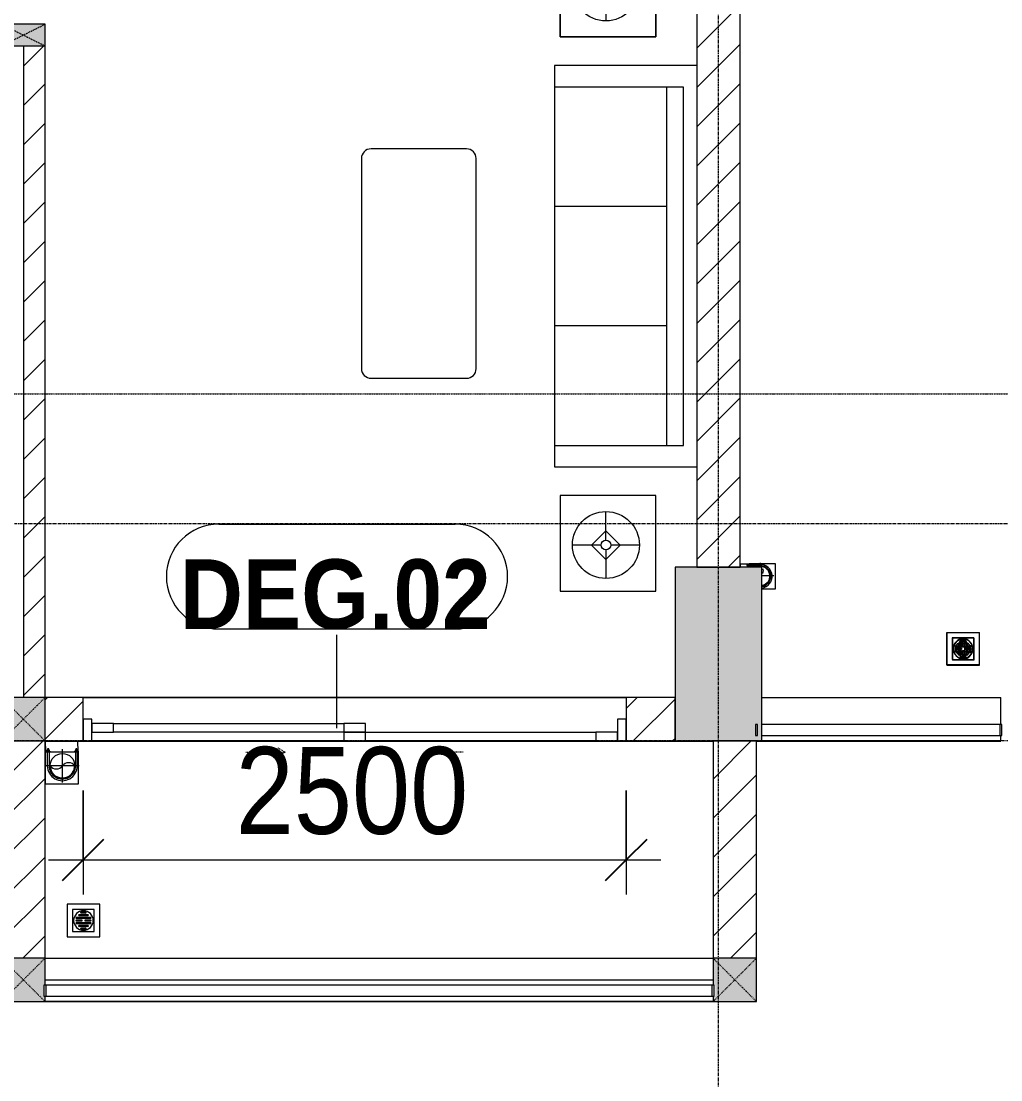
# Model space of a CAD drawing. Header units: millimetres. Extents: x 1591 to 239055, y -15958 to 83255.
# Drawn here: x 153622 to 158132, y 22977 to 27851 of the extents above; entities that cross this region are included whole.
import ezdxf

# ---------------------------------------------------------------- set-up
doc = ezdxf.new("R2010")
doc.units = ezdxf.units.MM
for name, pattern in [('Dash', [6, 3, -3]), ('Dash Dot 3_16_', [7.9375, 4.7625, -1.5875, 0, -1.5875]), ('Grid Line', [22.225, 12.7, -3.175, 3.175, -3.175]), ('IMPORT-CENTER _2_', [40.64, 25.4, -5.08, 5.08, -5.08])]:
    doc.linetypes.add(name, pattern=pattern)
for name, color, linetype, lineweight in [('0-1', 250, 'Continuous', 5), ('A-ANNO-DIMS', 211, 'Continuous', 9), ('A-ANNO-DIMS-160', 211, 'Continuous', 9), ('A-DOOR', 31, 'Continuous', 9), ('A-DOOR-FRAM', 31, 'Continuous', 9), ('A-DOOR-HDLN', 31, 'Dash', 9), ('A-DOOR-IDEN', 31, 'Continuous', 9), ('A-FLOR-1', 7, 'Continuous', 9), ('A-FLOR-2', 9, 'Continuous', 9), ('A-FLOR-HRAL', 11, 'Continuous', 9), ('A-FLOR-HRAL-1', 254, 'Continuous', 9), ('A-FLOR-HRAL-2', 9, 'Continuous', 9), ('A-WALL', 113, 'Continuous', 9), ('A-WALL-1', 253, 'Continuous', 18), ('A-WALL-2', 9, 'Continuous', 9), ('A-WALL-3', 113, 'Continuous', 18), ('A-WALL-PATT-1', 10, 'Continuous', 9), ('A-WALL-PATT-2', 111, 'Continuous', 9), ('G-ANNO-SYMB-1', 111, 'Dash Dot 3_16_', 18), ('G-IMPT', 8, 'Continuous', 9), ('G-IMPT-2', 8, 'IMPORT-CENTER _2_', 9), ('I-FURN', 30, 'Continuous', 9), ('I-FURN-1', 254, 'Continuous', 9), ('M-EQPM', 50, 'Continuous', 9), ('M-EQPM-1', 254, 'Continuous', 9), ('S-COLS', 52, 'Continuous', 9), ('S-COLS-1', 52, 'Continuous', 5), ('S-COLS-2', 250, 'Continuous', 18), ('S-COLS-3', 254, 'Continuous', 9), ('S-COLS-4', 253, 'Continuous', 18), ('S-COLS-5', 52, 'Continuous', 18), ('S-COLS-HDLN', 52, 'Dash', 9), ('S-COLS-HDLN-1', 9, 'Dash', 9), ('S-GRID-1', 1, 'Grid Line', 9)]:
    doc.layers.add(name, color=color, linetype=linetype, lineweight=lineweight)
doc.styles.add('Arial_B_5', font='arialbd_0.ttf', dxfattribs={"width": 0.9, "height": 320})
doc.styles.add('UTM Avo', font='UTM Avo.ttf', dxfattribs={"width": 0.9, "height": 400})
doc.dimstyles.new('1_Dim_chi_tiet_2_5', dxfattribs={"dimscale": 304.8, "dimtxt": 399.720379, "dimasz": 0.629921, "dimexe": 0.524934, "dimexo": 0.0625, "dimgap": 0.052493, "dimtad": 1, "dimdec": 0, "dimrnd": 5, "dimzin": 0, "dimdsep": 46, "dimtxsty": 'UTM Avo', "dimblk1": 'OBLIQUE', "dimblk2": 'OBLIQUE', "dimsah": 1, "dimcen": 0.09, "dimdle": 0.524934, "dimazin": 0, "dimtfac": 1, "dimtdec": 4, "dimtix": 1, "dimtmove": 0, "dimatfit": 3, "dimfxl": 1.049869, "dimfxlon": 1, "dimtvp": 1, "dimtolj": 1, "dimtzin": 0, "dimarcsym": 2})
pattern_1 = [(45, (95879.7, 0), (-90.50967, 90.50967), [])]

# ---------------------------------------------------------------- blocks, each defined once
blk = doc.blocks.new('NCV_TKTC_KET CAU_rvt-1-TKCS_MB TẦNG 6-8')
at = {"layer": 'S-COLS-1'}
h = blk.add_hatch(color=256, dxfattribs=at)
h.paths.add_polyline_path([(61122.6, 24536.9), (61152.6, 24536.9), (61152.6, 25336.9), (60752.6, 25336.9), (60752.6, 24536.9), (60949.9, 24536.9)])
h.paths.add_polyline_path([(61122.6, 24561.9), (61122.6, 24611.9), (61132.6, 24611.9), (61132.6, 24561.9)])
at = {"layer": 'A-FLOR-1'}
for p, q in [((57852.6, 24535.3), (60927.6, 24535.3)), ((61127.6, 24535.3), (62252.6, 24535.3)), ((57852.6, 23336.9), (60927.6, 23336.9))]:
    blk.add_line(p, q, dxfattribs=at)
at = {"layer": 'S-COLS-2'}
for p, q in [((61152.6, 25336.9), (60752.6, 25336.9)), ((60752.6, 25336.9), (60752.6, 24536.9)), ((61152.6, 24536.9), (61152.6, 25336.9)), ((60752.6, 24536.9), (61152.6, 24536.9))]:
    blk.add_line(p, q, dxfattribs=at)
blk = doc.blocks.new('LOBBY_SOFA_1 - LOBBY_SOFA_1-V32-TKCS_MB TẦNG 6-8')
at = {"layer": 'I-FURN'}
for p, q in [((-2556, -4.9), (-2556, -660)), ((-708, -660), (-708, -4.9)), ((-2457, -66), (-2457, -660)), ((-807, -66), (-2457, -66)), ((-807, -660), (-807, -66)), ((-807, -143), (-2457, -143)), ((-1907, -143), (-1907, -660)), ((-1357, -143), (-1357, -660)), ((-3128.2, -193.5), (-2688.2, -193.5)), ((-3128.2, -633.5), (-3128.2, -193.5)), ((-2688.2, -193.5), (-2688.2, -633.5)), ((-575.9, -193.5), (-575.9, -633.5)), ((-135.9, -193.5), (-575.9, -193.5)), ((-135.9, -633.5), (-135.9, -193.5)), ((-2915.4, -269), (-2915.4, -401)), ((-348.6, -269), (-348.6, -401)), ((-2915.4, -357), (-2981.4, -423)), ((-2849.4, -423), (-2915.4, -357)), ((-414.6, -423), (-348.6, -357)), ((-348.6, -357), (-282.6, -423)), ((-2937.4, -423), (-3069.4, -423)), ((-2981.4, -423), (-2915.4, -489)), ((-2915.4, -489), (-2849.4, -423)), ((-2893.4, -423), (-2761.4, -423)), ((-370.6, -423), (-502.6, -423)), ((-348.6, -489), (-414.6, -423)), ((-282.6, -423), (-348.6, -489)), ((-326.6, -423), (-194.6, -423)), ((-2915.4, -445), (-2915.4, -577)), ((-348.6, -445), (-348.6, -577)), ((-2688.2, -633.5), (-3128.2, -633.5)), ((-575.9, -633.5), (-135.9, -633.5)), ((-2556, -660), (-708, -660)), ((-1160.3, -1020.5), (-2128.3, -1020.5)), ((-2172.3, -1064.5), (-2172.3, -1504.5)), ((-1116.3, -1504.5), (-1116.3, -1064.5)), ((-2128.3, -1548.5), (-1160.3, -1548.5))]:
    blk.add_line(p, q, dxfattribs=at)
for centre, radius in [((-2915.4, -423), 154), ((-348.6, -423), 154), ((-2915.4, -423), 22), ((-348.6, -423), 22)]:
    blk.add_circle(centre, radius, dxfattribs=at)
for centre, start, end in [((-2128.3, -1064.5), 90, 180), ((-1160.3, -1064.5), 0, 90), ((-2128.3, -1504.5), 180, 270), ((-1160.3, -1504.5), 270, 0)]:
    blk.add_arc(centre, 44, start, end, dxfattribs=at)
at = {"layer": 'I-FURN-1'}
for p, q in [((-2556, -4.9), (-2556, -660)), ((-708, -660), (-708, -4.9)), ((-2688.2, -193.5), (-3128.2, -193.5)), ((-3128.2, -193.5), (-3128.2, -633.5)), ((-2688.2, -633.5), (-2688.2, -193.5)), ((-135.9, -193.5), (-575.9, -193.5)), ((-575.9, -193.5), (-575.9, -633.5)), ((-135.9, -633.5), (-135.9, -193.5)), ((-3128.2, -633.5), (-2688.2, -633.5)), ((-575.9, -633.5), (-135.9, -633.5)), ((-2556, -660), (-708, -660)), ((-1160.3, -1020.5), (-2128.3, -1020.5)), ((-2172.3, -1064.5), (-2172.3, -1504.5)), ((-1116.3, -1504.5), (-1116.3, -1064.5)), ((-2128.3, -1548.5), (-1160.3, -1548.5))]:
    blk.add_line(p, q, dxfattribs=at)
for centre, start, end in [((-2128.3, -1064.5), 90, 180), ((-1160.3, -1064.5), 0, 90), ((-2128.3, -1504.5), 180, 270), ((-1160.3, -1504.5), 270, 0)]:
    blk.add_arc(centre, 44, start, end, dxfattribs=at)
blk = doc.blocks.new('THU NUOC - THU NUOC-455054-TKCS_MB TẦNG 6-8')
at = {"layer": 'M-EQPM-1'}
for p, q in [((-66.3, -70.6), (-66.3, 79.4)), ((-66.3, 79.4), (83.7, 79.4)), ((58.7, 54.4), (-41.3, 54.4)), ((-41.3, 54.4), (-41.3, -45.6)), ((58.7, -45.6), (58.7, 54.4)), ((83.7, 79.4), (83.7, -70.6)), ((-23.3, 19.6), (40.9, 19.6)), ((40.9, 13.6), (-23.3, 13.6)), ((-23.3, 7.2), (0.7, 7.2)), ((0.7, 1.2), (-23.3, 1.2)), ((-11, 32.1), (28.5, 32.1)), ((28.5, 26.1), (-11, 26.1)), ((-1.1, 44.5), (18.5, 44.5)), ((18.5, 38.5), (-1.1, 38.5)), ((0.7, 7.2), (0.7, 1.2)), ((16.7, 1.2), (16.7, 7.2)), ((16.7, 7.2), (40.9, 7.2)), ((40.9, 1.2), (16.7, 1.2)), ((-41.3, -45.6), (58.7, -45.6)), ((-23.3, -4.8), (40.9, -4.8)), ((40.9, -10.8), (-23.3, -10.8)), ((-11, -17.3), (28.5, -17.3)), ((28.5, -23.3), (-11, -23.3)), ((-1.1, -29.6), (18.5, -29.6)), ((18.5, -35.6), (-1.1, -35.6)), ((83.7, -70.6), (-66.3, -70.6))]:
    blk.add_line(p, q, dxfattribs=at)
for centre, radius, start, end in [((8.7, 4.4), 45, 0, 180), ((8.7, 4.4), 45, 360, 180), ((8.7, 4.4), 45, 180, 0), ((8.7, 4.4), 45, 180, 360), ((-23.3, 16.6), 3, 90, 270), ((-23.3, 4.2), 3, 90, 270), ((-11, 29.1), 3, 90, 270), ((-1.1, 41.5), 3, 90, 270), ((18.5, 41.5), 3, 270, 90), ((28.5, 29.1), 3, 270, 90), ((40.9, 16.6), 3, 270, 90), ((40.9, 4.2), 3, 270, 90), ((-23.3, -7.8), 3, 90, 270), ((-11, -20.3), 3, 90, 270), ((-1.1, -32.6), 3, 90, 270), ((18.5, -32.6), 3, 270, 90), ((28.5, -20.3), 3, 270, 90), ((40.9, -7.8), 3, 270, 90)]:
    blk.add_arc(centre, radius, start, end, dxfattribs=at)
blk = doc.blocks.new('Railing - 50 x 10mm-901205-TKCS_MB TẦNG 6-8')
at = {"layer": 'A-FLOR-HRAL-2'}
for p, q in [((25, 5), (-25, 5)), ((-25, 5), (-25, -5)), ((25, -5), (25, 5)), ((-25, -5), (25, -5))]:
    blk.add_line(p, q, dxfattribs=at)
blk = doc.blocks.new('Railing - Railing-883261-TKCS_MB TẦNG 6-8')
at = {"layer": 'A-FLOR-HRAL-2'}
for p, q in [((39339.1, 15351.2), (38244.1, 15351.2)), ((38244.1, 15301.2), (39339.1, 15301.2))]:
    blk.add_line(p, q, dxfattribs=at)
at = {"rotation": 90.00000000000001}
for p in [(38219.1, 15326.2), (39344.1, 15326.2)]:
    blk.add_blockref('Railing - 50 x 10mm-901205-TKCS_MB TẦNG 6-8', p, dxfattribs=at)
blk = doc.blocks.new('G1_SOF - BO TRU - 100x200-745959-TKCS_MB TẦNG 6-8')
at = {"layer": 'S-COLS'}
blk.add_hatch(color=256, dxfattribs=at).paths.add_polyline_path([(-50, 100), (-50, -100), (50, -100), (50, 100)])
at = {"layer": 'S-COLS-4'}
for p, q in [((50, 100), (-50, 100)), ((-50, 100), (-50, -100)), ((50, -100), (50, 100)), ((-50, -100), (50, -100))]:
    blk.add_line(p, q, dxfattribs=at)
at = {"layer": 'S-COLS-HDLN-1'}
for p, q in [((50, 100), (-50, -100)), ((-50, 100), (50, -100))]:
    blk.add_line(p, q, dxfattribs=at)
blk = doc.blocks.new('NCV_TKTC_TANG 6 - 8_rvt-2-TKCS_MB TẦNG 6-8')
at = {"layer": 'A-WALL-PATT-1'}
h = blk.add_hatch(dxfattribs=at)
h.set_pattern_fill('FP_1', color=256, style=0, pattern_type=2)
h.set_pattern_definition([(45, (0, 0), (-90.50967, 90.50967), [])])
h.paths.add_polyline_path([(57852.6, 24736.9), (57852.6, 27736.9), (57752.6, 27736.9), (57752.6, 24736.9)])
at = {"layer": 'A-FLOR-2'}
for p, q in [((58027.6, 24736.9), (60527.6, 24736.9)), ((60527.6, 24736.9), (58027.6, 24736.9)), ((58067.6, 24536.9), (59227.6, 24536.9)), ((57852.6, 23536.9), (60927.6, 23536.9))]:
    blk.add_line(p, q, dxfattribs=at)
at = {"layer": 'A-WALL-1'}
for p, q in [((57752.6, 27736.9), (57752.6, 24736.9)), ((57852.6, 24736.9), (57852.6, 27736.9))]:
    blk.add_line(p, q, dxfattribs=at)
at = {"layer": 'A-WALL-2'}
for p, q in [((61152.6, 24736.9), (62252.2, 24736.9)), ((62252.2, 24611.9), (62252.2, 24736.9)), ((62252.2, 24536.9), (61152.6, 24536.9)), ((62252.2, 24536.9), (62252.2, 24561.9))]:
    blk.add_line(p, q, dxfattribs=at)
at = {"layer": 'A-FLOR-HRAL-1'}
blk.add_blockref('Railing - Railing-883261-TKCS_MB TẦNG 6-8', (22908.5, 9260.7), dxfattribs=at)
at = {"layer": 'I-FURN-1', "rotation": 270.0000000000005}
blk.add_blockref('LOBBY_SOFA_1 - LOBBY_SOFA_1-V32-TKCS_MB TẦNG 6-8', (60857.5, 25090.4), dxfattribs=at)
at = {"layer": 'M-EQPM-1', "rotation": 89.99999999999973}
blk.add_blockref('THU NUOC - THU NUOC-455054-TKCS_MB TẦNG 6-8', (62082.6, 24953.1), dxfattribs=at)
at = {"layer": 'S-COLS-3', "rotation": 89.99999999999945}
blk.add_blockref('G1_SOF - BO TRU - 100x200-745959-TKCS_MB TẦNG 6-8', (57752.6, 27786.9), dxfattribs=at)
blk = doc.blocks.new('G1_SOF - BO TRU - 200x200-V3-TKCS_MB TẦNG 6-8')
at = {"layer": 'S-COLS'}
blk.add_hatch(color=256, dxfattribs=at).paths.add_polyline_path([(-90.1, -100), (100, -100), (100, 100), (-100, 100), (-100, -24.6), (-90.1, -24.6), (-90.1, -74.6), (-100, -74.6), (-100, -100)])
at = {"layer": 'S-COLS-5'}
for p, q in [((100, 100), (-100, 100)), ((-100, 100), (-100, -24.6)), ((100, -100), (100, 100)), ((-100, -74.6), (-100, -100)), ((-100, -100), (100, -100))]:
    blk.add_line(p, q, dxfattribs=at)
at = {"layer": 'S-COLS-HDLN'}
for p, q in [((100, 100), (-100, -100)), ((-100, 100), (100, -100))]:
    blk.add_line(p, q, dxfattribs=at)
blk = doc.blocks.new('G1_SOF - BO TRU - 200x200-V5-TKCS_MB TẦNG 6-8')
at = {"layer": 'S-COLS'}
blk.add_hatch(color=256, dxfattribs=at).paths.add_polyline_path([(95, -100), (100, -100), (100, -74.6), (95, -74.6), (95, -24.6), (100, -24.6), (100, 100), (-100, 100), (-100, -100)])
at = {"layer": 'S-COLS-5'}
for p, q in [((100, 100), (-100, 100)), ((-100, 100), (-100, -100)), ((100, -24.6), (100, 100)), ((100, -100), (100, -74.6)), ((-100, -100), (100, -100))]:
    blk.add_line(p, q, dxfattribs=at)
at = {"layer": 'S-COLS-HDLN'}
for p, q in [((100, 100), (-100, -100)), ((-100, 100), (100, -100))]:
    blk.add_line(p, q, dxfattribs=at)
blk = doc.blocks.new('G1_SOF - BO TRU - 200x200-3056268-TKCS_MB TẦNG 6-8')
at = {"layer": 'S-COLS'}
blk.add_hatch(color=256, dxfattribs=at).paths.add_polyline_path([(100, -100), (100, 100), (-100, 100), (-100, -100)])
at = {"layer": 'S-COLS-5'}
for p, q in [((100, 100), (-100, 100)), ((-100, 100), (-100, -100)), ((100, -100), (100, 100)), ((-100, -100), (100, -100))]:
    blk.add_line(p, q, dxfattribs=at)
at = {"layer": 'S-COLS-HDLN'}
for p, q in [((100, 100), (-100, -100)), ((-100, 100), (100, -100))]:
    blk.add_line(p, q, dxfattribs=at)
blk = doc.blocks.new('TKTC_XREF_251221_MB TANG 2-7 - TKTC_XREF_260130_MB TANG 2-5_dwg_THU NUOC - THU NUOC-444531-TKCS_MB TẦNG 1-4746804-TKCS_MB TẦNG 6-8')
at = {"layer": 'G-IMPT'}
for p, q in [((-23.3, 10.8), (40.9, 10.8)), ((40.9, 4.8), (-23.3, 4.8)), ((-11, 23.3), (28.5, 23.3)), ((28.5, 17.3), (-11, 17.3)), ((-1.1, 35.6), (18.5, 35.6)), ((18.5, 29.6), (-1.1, 29.6)), ((-23.3, -13.6), (40.9, -13.6)), ((40.9, -19.6), (-23.3, -19.6)), ((-11, -26.1), (28.5, -26.1)), ((28.5, -32.1), (-11, -32.1)), ((-1.1, -38.5), (18.5, -38.5)), ((18.5, -44.5), (-1.1, -44.5))]:
    blk.add_line(p, q, dxfattribs=at)
at = {"layer": 'G-IMPT', "flags": 128}
for points in [[(83.7, -79.4), (83.7, 70.6), (-66.3, 70.6), (-66.3, -79.4)], [(58.7, -54.4), (58.7, 45.6), (-41.3, 45.6), (-41.3, -54.4)]]:
    blk.add_lwpolyline(points, close=True, dxfattribs=at)
for points in [[(-23.3, -1.2), (0.7, -1.2), (0.7, -7.2), (-23.3, -7.2)], [(40.9, -7.2), (16.7, -7.2), (16.7, -1.2), (40.9, -1.2)]]:
    blk.add_lwpolyline(points, dxfattribs=at)
at = {"layer": 'G-IMPT'}
for centre, radius, start, end in [((8.7, -4.4), 45, 360, 180), ((8.7, -4.4), 45, 360, 180), ((-23.3, 7.8), 3, 90, 270), ((-11, 20.3), 3, 90, 270), ((-1.1, 32.6), 3, 90, 270), ((18.5, 32.6), 3, 270, 90), ((28.5, 20.3), 3, 270, 90), ((40.9, 7.8), 3, 270, 90), ((8.7, -4.4), 45, 180, 360), ((8.7, -4.4), 45, 180, 360), ((-23.3, -4.2), 3, 90, 270), ((-23.3, -16.6), 3, 90, 270), ((-11, -29.1), 3, 90, 270), ((-1.1, -41.5), 3, 90, 270), ((18.5, -41.5), 3, 270, 90), ((28.5, -29.1), 3, 270, 90), ((40.9, -4.2), 3, 270, 90), ((40.9, -16.6), 3, 270, 90)]:
    blk.add_arc(centre, radius, start, end, dxfattribs=at)
blk = doc.blocks.new('TKTC_XREF_251221_MB TANG 2-7 - TKTC_XREF_260130_MB TANG 2-5_dwg_$cc-V153-TKCS_MB TẦNG 6-8')
at = {"layer": 'G-IMPT-2'}
for p, q in [((0, 0.444), (0, 0.673)), ((-0.673, 0), (-0.069, 0))]:
    blk.add_line(p, q, dxfattribs=at)
at = {"layer": 'M-EQPM'}
for centre, radius, start, end in [((0, 0), 0.5, 90, 260.1213), ((0, 0), 0.5, 100.4919, 258.956), ((0.188, 0.25), 0.313, 155.3075, 204.1727), ((0.188, 0.25), 0.313, 126.8699, 138.8206), ((0, 0), 0.5, 67.0247, 84.7662)]:
    blk.add_arc(centre, radius, start, end, dxfattribs=at)
blk = doc.blocks.new('TKTC_XREF_251221_MB TANG 2-7 - TKTC_XREF_260130_MB TANG 2-5_dwg_CUM U_DN100-V154-TKCS_MB TẦNG 6-8')
at = {"layer": 'G-IMPT'}
blk.add_hatch(color=256, dxfattribs=at).paths.add_polyline_path([(9.7, -59.7), (15.8, -58.9), (30.5, -52.8), (43.1, -43.1), (52.8, -30.5), (58.9, -15.8), (61, 0), (58.9, 15.8), (52.8, 30.5), (43.1, 43.1), (30.5, 52.8), (15.8, 58.9), (0, 61), (0, 57), (14.8, 55.1), (28.5, 49.4), (40.3, 40.3), (49.4, 28.5), (55.1, 14.8), (57, 0), (55.1, -14.8), (49.4, -28.5), (40.3, -40.3), (28.5, -49.4), (9.7, -58.2)])
for p, q in [((-79.1, 66.6), (-79.1, 63.4)), ((-76.6, 66.6), (-76.6, 63.4)), ((-74.6, 66.6), (-74.6, 63.4)), ((-72.7, 69.3), (-72.7, 60.7)), ((-66.9, 67.9), (-71.7, 67.9)), ((-66.9, 62.1), (-71.7, 62.1)), ((-65, 69), (0, 69))]:
    blk.add_line(p, q, dxfattribs=at)
at = {"layer": 'G-IMPT', "flags": 128}
for points in [[(-72.7, 67.6), (-78.1, 67.6), (-78.1, 62.4), (-72.7, 62.4)], [(-71.7, 59.2), (-66.9, 59.2), (-66.9, 70.8), (-71.7, 70.8)], [(-66.9, 70.8), (-66.9, 72.7), (-65, 72.7), (-65, 57.3), (-66.9, 57.3), (-66.9, 59.2)], [(-65, 61), (0, 61), (0, 57)]]:
    blk.add_lwpolyline(points, dxfattribs=at)
at = {"layer": 'G-IMPT'}
for centre, radius, start, end in [((-78.1, 66.6), 0.96, 90, 180), ((-78.1, 63.4), 0.96, 180, 270), ((-71.1, 69.3), 1.56, 112.61986, 247.38014), ((-67.9, 65), 4.8, 143.1301, 216.8699), ((-71.1, 60.7), 1.56, 112.61986, 247.38014), ((0, 0), 69, 278.62242, 90), ((0, 0), 61, 280.14546, 90), ((0, 0), 57, 280.86283, 90)]:
    blk.add_arc(centre, radius, start, end, dxfattribs=at)
blk = doc.blocks.new('TKTC_XREF_251221_MB TANG 2-7 - TKTC_XREF_260130_MB TANG 2-5_dwg_$cc-4746808-TKCS_MB TẦNG 6-8')
at = {"layer": 'G-IMPT-2'}
for p, q in [((0, -0.673), (0, 0.673)), ((-0.673, 0), (0.673, 0))]:
    blk.add_line(p, q, dxfattribs=at)
at = {"layer": 'M-EQPM'}
blk.add_circle((0, 0), 0.5, dxfattribs=at)
for centre, radius, start, end in [((0, 0), 0.5, 90, 270), ((0.188, 0.25), 0.313, 126.8699, 233.1301), ((-0.188, -0.25), 0.313, 306.8699, 53.1301)]:
    blk.add_arc(centre, radius, start, end, dxfattribs=at)
blk = doc.blocks.new('TKTC_XREF_251221_MB TANG 2-7 - TKTC_XREF_260130_MB TANG 2-5_dwg_CUM U_DN100-4746796-TKCS_MB TẦNG 6-8')
at = {"layer": 'G-IMPT'}
blk.add_hatch(color=256, dxfattribs=at).paths.add_polyline_path([(0, 61), (0, 57), (14.8, 55.1), (28.5, 49.4), (40.3, 40.3), (49.4, 28.5), (55.1, 14.8), (57, 0), (55.1, -14.8), (49.4, -28.5), (40.3, -40.3), (28.5, -49.4), (14.8, -55.1), (0, -57), (0, -61), (15.8, -58.9), (30.5, -52.8), (43.1, -43.1), (52.8, -30.5), (58.9, -15.8), (61, 0), (58.9, 15.8), (52.8, 30.5), (43.1, 43.1), (30.5, 52.8), (15.8, 58.9)])
for p, q in [((-79.1, 66.6), (-79.1, 63.4)), ((-76.6, 66.6), (-76.6, 63.4)), ((-74.6, 66.6), (-74.6, 63.4)), ((-72.7, 69.3), (-72.7, 60.7)), ((-66.9, 67.9), (-71.7, 67.9)), ((-66.9, 62.1), (-71.7, 62.1)), ((-65, 69), (0, 69)), ((-79.1, -63.4), (-79.1, -66.6)), ((-76.6, -63.4), (-76.6, -66.6)), ((-74.6, -63.4), (-74.6, -66.6)), ((-72.7, -60.7), (-72.7, -69.3)), ((-66.9, -62.1), (-71.7, -62.1)), ((-66.9, -67.9), (-71.7, -67.9)), ((-65, -69), (0, -69))]:
    blk.add_line(p, q, dxfattribs=at)
at = {"layer": 'G-IMPT', "flags": 128}
for points in [[(-72.7, 67.6), (-78.1, 67.6), (-78.1, 62.4), (-72.7, 62.4)], [(-71.7, 59.2), (-66.9, 59.2), (-66.9, 70.8), (-71.7, 70.8)], [(-66.9, 70.8), (-66.9, 72.7), (-65, 72.7), (-65, 57.3), (-66.9, 57.3), (-66.9, 59.2)], [(-65, 61), (0, 61), (0, 57)], [(-72.7, -62.4), (-78.1, -62.4), (-78.1, -67.6), (-72.7, -67.6)], [(-71.7, -70.8), (-66.9, -70.8), (-66.9, -59.2), (-71.7, -59.2)], [(-66.9, -59.2), (-66.9, -57.3), (-65, -57.3), (-65, -72.7), (-66.9, -72.7), (-66.9, -70.8)], [(-65, -61), (0, -61), (0, -57)]]:
    blk.add_lwpolyline(points, dxfattribs=at)
at = {"layer": 'G-IMPT'}
for centre, radius, start, end in [((-78.1, 66.6), 0.96, 90, 180), ((-78.1, 63.4), 0.96, 180, 270), ((-71.1, 69.3), 1.56, 112.6199, 247.3801), ((-67.9, 65), 4.8, 143.1301, 216.8699), ((-71.1, 60.7), 1.56, 112.6199, 247.3801), ((0, 0), 69, 270, 90), ((0, 0), 61, 270, 90), ((0, 0), 57, 270, 90), ((-78.1, -63.4), 0.96, 90, 180), ((-78.1, -66.6), 0.96, 180, 270), ((-71.1, -60.7), 1.56, 112.6199, 247.3801), ((-67.9, -65), 4.8, 143.1301, 216.8699), ((-71.1, -69.3), 1.56, 112.6199, 247.3801)]:
    blk.add_arc(centre, radius, start, end, dxfattribs=at)
blk = doc.blocks.new('TKTC_XREF_251221_MB TANG 2-7 - TKTC_XREF_251221_MB TANG 2-7-2039446-TKCS_MB TẦNG 6-8')
at = {"layer": 'M-EQPM'}
for p, q in [((27401, 8115.8), (27440.9, 8115.8)), ((27401, 8100), (27401, 8115.8)), ((27440.9, 8115.8), (27440.9, 8100)), ((27441, 8117.6), (27560.9, 8117.6)), ((27441, 8100), (27441, 8117.6)), ((27560.9, 8117.6), (27560.9, 7998.2)), ((27560.9, 7998.2), (27500, 7998.2)), ((24201.1, 7300), (24201.4, 7250.5)), ((24351.9, 7250.5), (24351.5, 7300)), ((24201.3, 7250.4), (24351.6, 7250.4)), ((24201.3, 7100.8), (24201.3, 7250.4)), ((24201.4, 7250.5), (24351.9, 7250.5)), ((24351.6, 7250.4), (24351.6, 7100.8)), ((24351.6, 7100.8), (24201.3, 7100.8))]:
    blk.add_line(p, q, dxfattribs=at)
for name, p, xscale, yscale, zscale, rotation in [('TKTC_XREF_251221_MB TANG 2-7 - TKTC_XREF_260130_MB TANG 2-5_dwg_CUM U_DN100-V154-TKCS_MB TẦNG 6-8', (27492.3, 8058.3), 0.789473684210524, 0.789473684210524, 0.789473684210524, 0.06930925665188988), ('TKTC_XREF_251221_MB TANG 2-7 - TKTC_XREF_260130_MB TANG 2-5_dwg_CUM U_DN100-4746796-TKCS_MB TẦNG 6-8', (24279.2, 7185.5), 0.9975000000000007, 0.9975000000000007, 0.9975000000000007, 270.0009913382947), ('TKTC_XREF_251221_MB TANG 2-7 - TKTC_XREF_260130_MB TANG 2-5_dwg_$cc-4746808-TKCS_MB TẦNG 6-8', (24280.1, 7185.5), 113.7150000000073, 113.7150000000073, 113.7150000000073, 89.99900866374671)]:
    blk.add_blockref(name, p, dxfattribs=dict(xscale=xscale, yscale=yscale, zscale=zscale, rotation=rotation))
at = {"extrusion": (0, 0, -1), "xscale": 90.00000000005114, "yscale": 90.00000000005114, "zscale": -90.00000000005114, "rotation": 0.3047175217251739}
blk.add_blockref('TKTC_XREF_251221_MB TANG 2-7 - TKTC_XREF_260130_MB TANG 2-5_dwg_$cc-V153-TKCS_MB TẦNG 6-8', (-27493.8, 8060.1), dxfattribs=at)
for p in [(28417.9, 7727.7), (24367.9, 6477.7)]:
    blk.add_blockref('TKTC_XREF_251221_MB TANG 2-7 - TKTC_XREF_260130_MB TANG 2-5_dwg_THU NUOC - THU NUOC-444531-TKCS_MB TẦNG 1-4746804-TKCS_MB TẦNG 6-8', p)
blk = doc.blocks.new('DEG_02-DEG_03 - DEG_02-2500x2400mm-CỬA ĐI 02 CÁNH TRƯỢT-625766-TKCS_MB TẦNG 6-8')
at = {"layer": 'A-DOOR'}
for p, q in [((-1110, 100), (-1210, 100)), ((-1210, 100), (-1210, 60)), ((-1110, 60), (-1110, 100)), ((-1110, 100), (-50, 100)), ((50, 100), (-50, 100)), ((-50, 100), (-50, 60)), ((50, 60), (50, 100)), ((-1210, 60), (-1110, 60)), ((-50, 60), (-1110, 60)), ((50, 60), (-50, 60)), ((-50, 60), (-50, 20)), ((-50, 60), (50, 60)), ((50, 20), (50, 60)), ((50, 60), (1110, 60)), ((1210, 60), (1110, 60)), ((1110, 60), (1110, 20)), ((1210, 20), (1210, 60)), ((-50, 20), (50, 20)), ((1110, 20), (50, 20)), ((1110, 20), (1210, 20))]:
    blk.add_line(p, q, dxfattribs=at)
at = {"layer": 'A-DOOR-FRAM'}
for p, q in [((-1210, 100), (-1250, 100)), ((-1250, 100), (-1250, 0)), ((-1210, 0), (-1210, 100)), ((1250, 100), (1210, 100)), ((1210, 100), (1210, 0)), ((1250, 0), (1250, 100)), ((-1250, 0), (-1210, 0)), ((1210, 0), (1250, 0))]:
    blk.add_line(p, q, dxfattribs=at)
at = {"layer": 'A-DOOR-HDLN'}
for p, q in [((-500.4, 151.1), (-320.4, 151.1)), ((-320.4, 151.1), (-355, 171.1)), ((-320.4, 151.1), (-355, 131.1)), ((320.4, 151.1), (355, 171.1)), ((320.4, 151.1), (355, 131.1)), ((500.4, 151.1), (320.4, 151.1))]:
    blk.add_line(p, q, dxfattribs=at)
blk = doc.blocks.new('Railing - 50 x 10mm-1251311-TKCS_MB TẦNG 6-8')
at = {"layer": 'A-FLOR-HRAL'}
for p, q in [((25, 5), (-25, 5)), ((-25, 5), (-25, -5)), ((25, -5), (25, 5)), ((-25, -5), (25, -5))]:
    blk.add_line(p, q, dxfattribs=at)
blk = doc.blocks.new('Railing - Railing-3828142-TKCS_MB TẦNG 6-8')
at = {"layer": 'A-FLOR-HRAL'}
for p, q in [((60922.6, 23412.4), (57857.6, 23412.4)), ((57857.6, 23362.4), (60922.6, 23362.4))]:
    blk.add_line(p, q, dxfattribs=at)
at = {"rotation": 90}
for p in [(57852.6, 23387.4), (60927.6, 23387.4)]:
    blk.add_blockref('Railing - 50 x 10mm-1251311-TKCS_MB TẦNG 6-8', p, dxfattribs=at)
blk = doc.blocks.new('DIMBLOCK197-TKCS_MB TẦNG 6-8')
at = {"layer": 'A-ANNO-DIMS-160'}
for p, q in [((153907.3, 24309.3), (153907.3, 23829.3)), ((153907.3, 23989.3), (153907.3, 24309.3)), ((156407.3, 24309.3), (156407.3, 23829.3)), ((156407.3, 23989.3), (156407.3, 24309.3)), ((153747.3, 23989.3), (156567.3, 23989.3))]:
    blk.add_line(p, q, dxfattribs=at)
at = {"layer": 'A-ANNO-DIMS-160', "lineweight": 25}
for p, q in [((153907.3, 23989.3), (154003.3, 24085.3)), ((156407.3, 23989.3), (156503.3, 24085.3)), ((153907.3, 23989.3), (153811.3, 23893.3)), ((156407.3, 23989.3), (156311.3, 23893.3))]:
    blk.add_line(p, q, dxfattribs=at)
at = {"layer": 'A-ANNO-DIMS-160', "color": 0, "insert": (154609.5, 24509), "char_height": 400, "width": 1314.636, "attachment_point": 1, "line_spacing_factor": 1.110334, "style": 'UTM Avo'}
blk.add_mtext('2500', dxfattribs=at)
blk = doc.blocks.new('_Oblique')
at = {"color": 0, "linetype": 'ByBlock', "lineweight": -2}
blk.add_line((-0.5, -0.5), (0.5, 0.5), dxfattribs=at)
blk = doc.blocks.new('STN_Door Tag - STN_Door Tag-1788670-TKCS_MB TẦNG 6-8')
at = {"layer": 'A-DOOR-IDEN'}
for p, q in [((-3.37, 1.495), (3.431, 1.495)), ((-3.37, -1.524), (3.431, -1.524))]:
    blk.add_line(p, q, dxfattribs=at)
for centre, start, end in [((-3.37, -0.015), 90, 270), ((3.431, -0.015), 270, 90)]:
    blk.add_arc(centre, 1.509, start, end, dxfattribs=at)

msp = doc.modelspace()

# ---------------------------------------------------------------- hatches: boundary and pattern name
at = {"layer": 'A-WALL-PATT-2'}
h = msp.add_hatch(dxfattribs=at)
h.set_pattern_fill('FP_1', color=256, style=0, pattern_type=2)
h.set_pattern_definition(pattern_1)
h.paths.add_polyline_path([(156932.3, 25336.9), (156932.3, 28836.9), (156732.3, 28836.9), (156732.3, 25336.9), (156829.6, 25336.9)])
h.paths.add_polyline_path([(156932.3, 29036.9), (156932.3, 32536.9), (156732.3, 32536.9), (156732.3, 29036.9), (156829.6, 29036.9)])
h = msp.add_hatch(dxfattribs=at)
h.set_pattern_fill('FP_1', color=256, style=0, pattern_type=2)
h.set_pattern_definition(pattern_1)
h.paths.add_polyline_path([(156632.3, 24536.9), (156632.3, 24736.9), (156407.3, 24736.9), (156407.3, 24536.9)])
h.paths.add_polyline_path([(153732.3, 24536.9), (153907.3, 24536.9), (153907.3, 24736.9), (153732.3, 24736.9), (153732.3, 24678.5)])
h = msp.add_hatch(dxfattribs=at)
h.set_pattern_fill('FP_1', color=256, style=0, pattern_type=2)
h.set_pattern_definition(pattern_1)
h.paths.add_polyline_path([(153732.3, 23536.9), (153732.3, 24536.9), (153532.3, 24536.9), (153532.3, 23536.9), (153605.5, 23536.9)])
h = msp.add_hatch(dxfattribs=at)
h.set_pattern_fill('FP_1', color=256, style=0, pattern_type=2)
h.set_pattern_definition(pattern_1)
h.paths.add_polyline_path([(157007.3, 23536.9), (157007.3, 24536.9), (156807.3, 24536.9), (156807.3, 23536.9), (156829.6, 23536.9)])

# ---------------------------------------------------------------- linework, layer by layer
at = {"layer": 'A-DOOR-IDEN'}
msp.add_line((155075.8, 24595.8), (155076.1, 25025.9), dxfattribs=at)
at = {"layer": 'A-WALL'}
for p, q in [((153907.3, 24736.9), (156407.3, 24736.9)), ((155107.3, 24536.9), (153947.3, 24536.9)), ((153732.3, 23437.4), (156807.3, 23437.4)), ((156807.3, 23337.4), (153732.3, 23337.4))]:
    msp.add_line(p, q, dxfattribs=at)
at = {"layer": 'A-WALL-3'}
for p, q in [((156732.3, 28836.9), (156732.3, 25336.9)), ((156932.3, 25336.9), (156932.3, 28836.9)), ((156732.3, 25336.9), (156932.3, 25336.9)), ((153907.3, 24736.9), (153732.3, 24736.9)), ((153907.3, 24536.9), (153907.3, 24736.9)), ((156632.3, 24736.9), (156407.3, 24736.9)), ((156407.3, 24736.9), (156407.3, 24536.9)), ((156632.3, 24536.9), (156632.3, 24736.9)), ((153732.3, 23536.9), (153732.3, 24536.9)), ((153732.3, 24536.9), (153907.3, 24536.9)), ((156407.3, 24536.9), (156632.3, 24536.9)), ((156807.3, 24536.9), (156807.3, 23536.9)), ((157007.3, 24536.9), (156807.3, 24536.9)), ((157007.3, 23536.9), (157007.3, 24536.9))]:
    msp.add_line(p, q, dxfattribs=at)
at = {"layer": 'G-ANNO-SYMB-1'}
msp.add_line((124639, 26135.3), (229692.1, 26135.3), dxfattribs=at)
at = {"layer": 'S-GRID-1'}
for p, q in [((156832.3, 19149.4), (156832.3, 77012.5)), ((221768.6, 25536.9), (132338.5, 25536.9)), ((223800.6, 24536.9), (130306.5, 24536.9))]:
    msp.add_line(p, q, dxfattribs=at)

# ---------------------------------------------------------------- block references
at = {"layer": '0-1'}
for name in ['NCV_TKTC_KET CAU_rvt-1-TKCS_MB TẦNG 6-8', 'NCV_TKTC_TANG 6 - 8_rvt-2-TKCS_MB TẦNG 6-8']:
    msp.add_blockref(name, (95879.7, 0), dxfattribs=at)
at = {"layer": 'A-DOOR', "rotation": 180}
msp.add_blockref('DEG_02-DEG_03 - DEG_02-2500x2400mm-CỬA ĐI 02 CÁNH TRƯỢT-625766-TKCS_MB TẦNG 6-8', (155157.3, 24636.9), dxfattribs=at)
at = {"layer": 'A-DOOR-IDEN', "xscale": 159.9999999999999, "yscale": 159.9999999999999, "zscale": 159.9999999999999}
msp.add_blockref('STN_Door Tag - STN_Door Tag-1788670-TKCS_MB TẦNG 6-8', (155071.2, 25296.2), dxfattribs=at)
at = {"layer": 'A-FLOR-HRAL'}
msp.add_blockref('Railing - Railing-3828142-TKCS_MB TẦNG 6-8', (95879.7, 0), dxfattribs=at)
at = {"layer": 'M-EQPM'}
msp.add_blockref('TKTC_XREF_251221_MB TANG 2-7 - TKTC_XREF_251221_MB TANG 2-7-2039446-TKCS_MB TẦNG 6-8', (129532.3, 17236.9), dxfattribs=at)
at = {"layer": 'S-COLS'}
for name, p in [('G1_SOF - BO TRU - 200x200-3056268-TKCS_MB TẦNG 6-8', (153632.3, 24636.9)), ('G1_SOF - BO TRU - 200x200-V5-TKCS_MB TẦNG 6-8', (153632.3, 23436.9)), ('G1_SOF - BO TRU - 200x200-V3-TKCS_MB TẦNG 6-8', (156907.3, 23436.9))]:
    msp.add_blockref(name, p, dxfattribs=at)

# ---------------------------------------------------------------- texts
at = {"layer": 'A-DOOR-IDEN', "insert": (155068, 25210.8), "char_height": 320, "width": 1467.36, "attachment_point": 5, "line_spacing_factor": 0.936439, "style": 'Arial_B_5'}
msp.add_mtext('\\pt7.2,14.4,21.6,28.8,36,43.2,50.4,57.6,64.8,72,79.2,86.4,93.6,100.8,108,115.2,122.4,129.6,136.8,144,151.2,158.4,165.6,172.8,180,187.2,194.4,201.6,208.8,216,223.2,230.4;DEG.02', dxfattribs=at)

# ---------------------------------------------------------------- dimensions: what is measured, and where the dimension line sits
at = {"layer": 'A-ANNO-DIMS'}
dim = msp.add_linear_dim(base=(156407.3, 23989.3), p1=(153907.3, 24309.3), p2=(156407.3, 24309.3), dimstyle='1_Dim_chi_tiet_2_5', override={"dimpost": '<>', "dimfxl": 2500}, dxfattribs=at)
dim.commit()
dim.dimension.update_dxf_attribs({"geometry": 'DIMBLOCK197-TKCS_MB TẦNG 6-8', "text_midpoint": (155157.3, 24212.3)})

doc.saveas('drawing.dxf')
